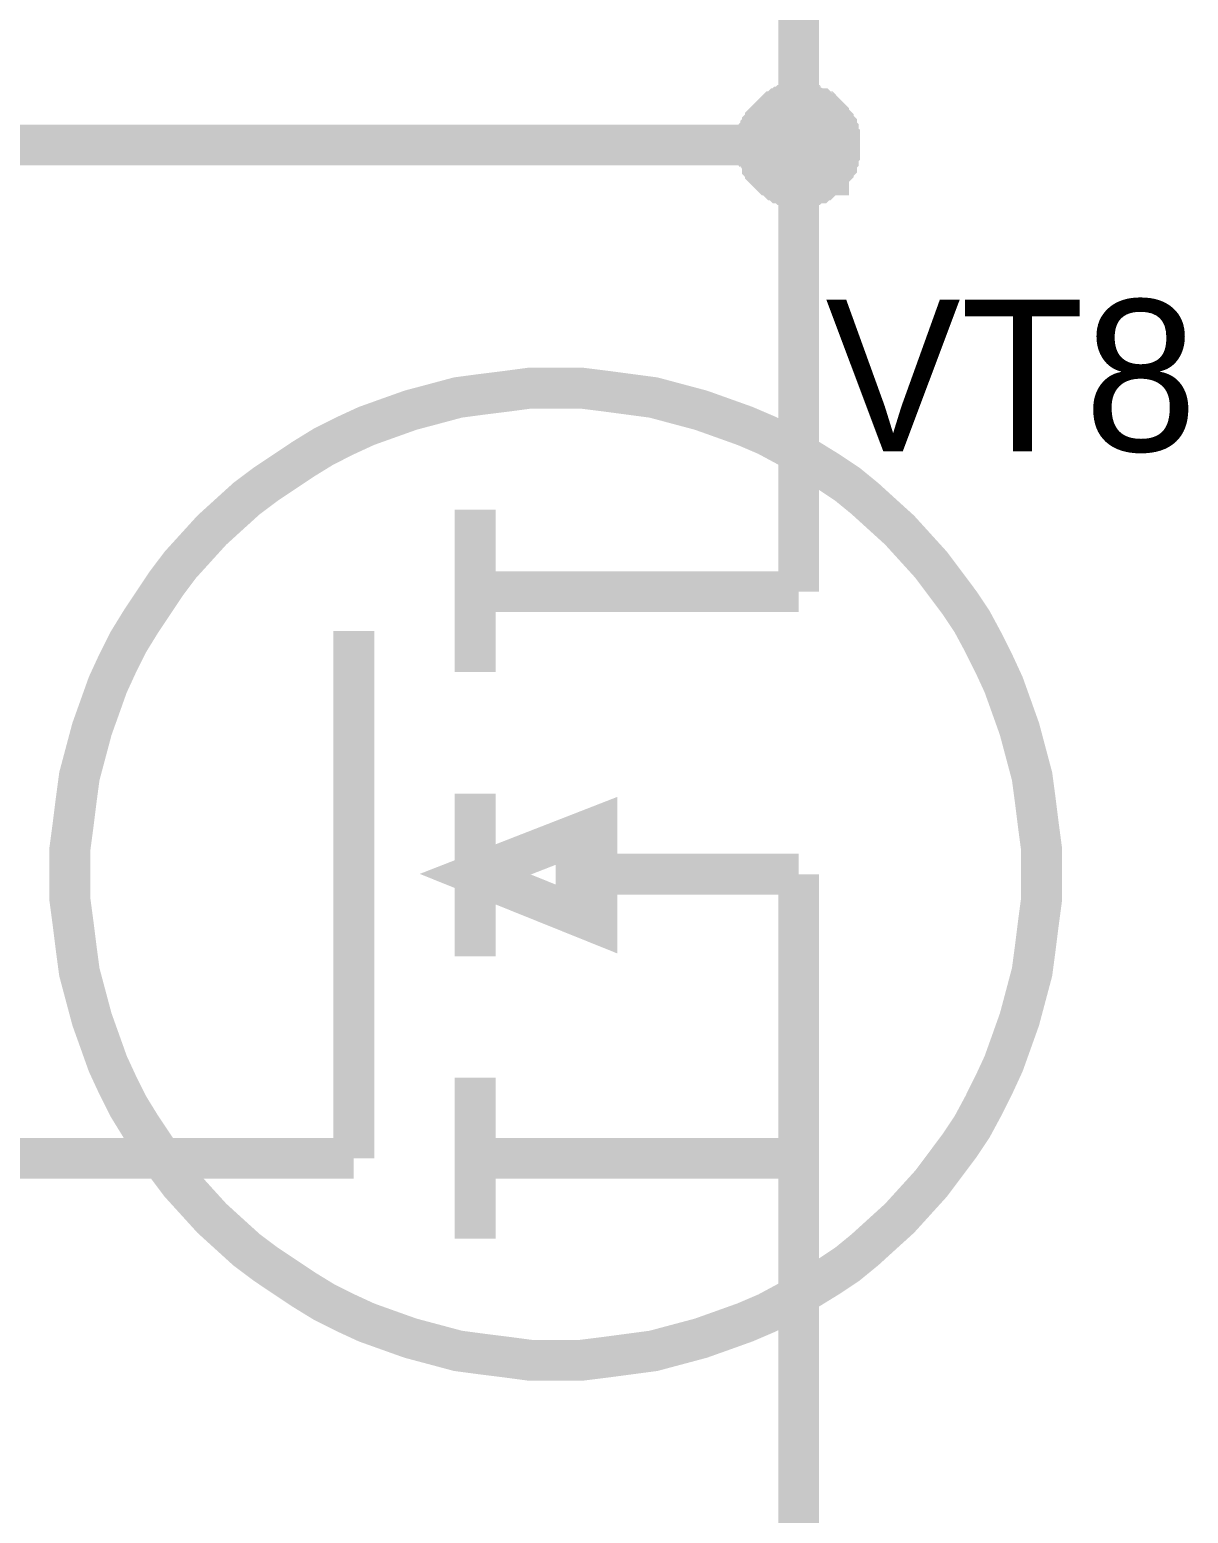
# Model space of a CAD drawing. Header units: millimetres. Extents: x 2.64 to 11.44, y 2.16 to 8.68.
# Drawn here: x 5.9069 to 6.2411, y 2.6441 to 3.0722 of the extents above; entities that cross this region are included whole.
import ezdxf

# ---------------------------------------------------------------- set-up
doc = ezdxf.new("R2010")
doc.units = ezdxf.units.MM
doc.header["$MEASUREMENT"] = 0
doc.layers.add('Sheet', color=255, linetype='Continuous')

msp = doc.modelspace()

# ---------------------------------------------------------------- linework, layer by layer
at = {"layer": 'Sheet', "const_width": 0.0118}
for points in [[(5.60321, 2.98015), (5.60321, 3.03889), (6.12868, 3.03889), (6.12868, 3.15545)], [(6.11685, 3.03889), (6.11685, 3.03934), (6.11685, 3.04025), (6.11685, 3.04071), (6.11731, 3.04116), (6.11731, 3.04162), (6.11731, 3.04253), (6.11776, 3.04299), (6.11776, 3.04344), (6.11822, 3.0439), (6.11822, 3.04435), (6.11867, 3.04481), (6.11913, 3.04526), (6.11913, 3.04572), (6.11958, 3.04617), (6.12004, 3.04663), (6.12049, 3.04708), (6.12095, 3.04754), (6.1214, 3.04799), (6.12186, 3.04845), (6.12231, 3.04845), (6.12277, 3.04891), (6.12322, 3.04936), (6.12368, 3.04936), (6.12413, 3.04982), (6.12459, 3.04982), (6.12504, 3.05027), (6.12595, 3.05027), (6.1264, 3.05027), (6.12686, 3.05073), (6.12731, 3.05073), (6.12822, 3.05073), (6.12868, 3.05073)], [(6.11685, 3.03889), (6.11685, 3.03934), (6.11685, 3.04025), (6.11685, 3.04071), (6.11731, 3.04116), (6.11731, 3.04162), (6.11731, 3.04253), (6.11776, 3.04299), (6.11776, 3.04344), (6.11822, 3.0439), (6.11822, 3.04435), (6.11867, 3.04481), (6.11913, 3.04526), (6.11913, 3.04572), (6.11958, 3.04617), (6.12004, 3.04663), (6.12049, 3.04708), (6.12095, 3.04754), (6.1214, 3.04799), (6.12186, 3.04845), (6.12231, 3.04845), (6.12277, 3.04891), (6.12322, 3.04936), (6.12368, 3.04936), (6.12413, 3.04982), (6.12459, 3.04982), (6.12504, 3.05027), (6.12595, 3.05027), (6.1264, 3.05027), (6.12686, 3.05073), (6.12731, 3.05073), (6.12822, 3.05073), (6.12868, 3.05073)], [(6.11685, 3.03889), (6.11685, 3.03934), (6.11685, 3.04025), (6.11685, 3.04071), (6.11731, 3.04116), (6.11731, 3.04162), (6.11731, 3.04253), (6.11776, 3.04299), (6.11776, 3.04344), (6.11822, 3.0439), (6.11822, 3.04435), (6.11867, 3.04481), (6.11913, 3.04526), (6.11913, 3.04572), (6.11958, 3.04617), (6.12004, 3.04663), (6.12049, 3.04708), (6.12095, 3.04754), (6.1214, 3.04799), (6.12186, 3.04845), (6.12231, 3.04845), (6.12277, 3.04891), (6.12322, 3.04936), (6.12368, 3.04936), (6.12413, 3.04982), (6.12459, 3.04982), (6.12504, 3.05027), (6.12595, 3.05027), (6.1264, 3.05027), (6.12686, 3.05073), (6.12731, 3.05073), (6.12822, 3.05073), (6.12868, 3.05073)], [(6.11685, 3.03889), (6.11685, 3.03934), (6.11685, 3.04025), (6.11685, 3.04071), (6.11731, 3.04116), (6.11731, 3.04162), (6.11731, 3.04253), (6.11776, 3.04299), (6.11776, 3.04344), (6.11822, 3.0439), (6.11822, 3.04435), (6.11867, 3.04481), (6.11913, 3.04526), (6.11913, 3.04572), (6.11958, 3.04617), (6.12004, 3.04663), (6.12049, 3.04708), (6.12095, 3.04754), (6.1214, 3.04799), (6.12186, 3.04845), (6.12231, 3.04845), (6.12277, 3.04891), (6.12322, 3.04936), (6.12368, 3.04936), (6.12413, 3.04982), (6.12459, 3.04982), (6.12504, 3.05027), (6.12595, 3.05027), (6.1264, 3.05027), (6.12686, 3.05073), (6.12731, 3.05073), (6.12822, 3.05073), (6.12868, 3.05073)], [(6.11685, 3.03889), (6.11685, 3.03934), (6.11685, 3.04025), (6.11685, 3.04071), (6.11731, 3.04116), (6.11731, 3.04162), (6.11731, 3.04253), (6.11776, 3.04299), (6.11776, 3.04344), (6.11822, 3.0439), (6.11822, 3.04435), (6.11867, 3.04481), (6.11913, 3.04526), (6.11913, 3.04572), (6.11958, 3.04617), (6.12004, 3.04663), (6.12049, 3.04708), (6.12095, 3.04754), (6.1214, 3.04799), (6.12186, 3.04845), (6.12231, 3.04845), (6.12277, 3.04891), (6.12322, 3.04936), (6.12368, 3.04936), (6.12413, 3.04982), (6.12459, 3.04982), (6.12504, 3.05027), (6.12595, 3.05027), (6.1264, 3.05027), (6.12686, 3.05073), (6.12731, 3.05073), (6.12822, 3.05073), (6.12868, 3.05073)], [(6.11685, 3.03889), (6.11685, 3.03934), (6.11685, 3.04025), (6.11685, 3.04071), (6.11731, 3.04116), (6.11731, 3.04162), (6.11731, 3.04253), (6.11776, 3.04299), (6.11776, 3.04344), (6.11822, 3.0439), (6.11822, 3.04435), (6.11867, 3.04481), (6.11913, 3.04526), (6.11913, 3.04572), (6.11958, 3.04617), (6.12004, 3.04663), (6.12049, 3.04708), (6.12095, 3.04754), (6.1214, 3.04799), (6.12186, 3.04845), (6.12231, 3.04845), (6.12277, 3.04891), (6.12322, 3.04936), (6.12368, 3.04936), (6.12413, 3.04982), (6.12459, 3.04982), (6.12504, 3.05027), (6.12595, 3.05027), (6.1264, 3.05027), (6.12686, 3.05073), (6.12731, 3.05073), (6.12822, 3.05073), (6.12868, 3.05073)], [(6.11685, 3.03889), (6.11685, 3.03934), (6.11685, 3.04025), (6.11685, 3.04071), (6.11731, 3.04116), (6.11731, 3.04162), (6.11731, 3.04253), (6.11776, 3.04299), (6.11776, 3.04344), (6.11822, 3.0439), (6.11822, 3.04435), (6.11867, 3.04481), (6.11913, 3.04526), (6.11913, 3.04572), (6.11958, 3.04617), (6.12004, 3.04663), (6.12049, 3.04708), (6.12095, 3.04754), (6.1214, 3.04799), (6.12186, 3.04845), (6.12231, 3.04845), (6.12277, 3.04891), (6.12322, 3.04936), (6.12368, 3.04936), (6.12413, 3.04982), (6.12459, 3.04982), (6.12504, 3.05027), (6.12595, 3.05027), (6.1264, 3.05027), (6.12686, 3.05073), (6.12731, 3.05073), (6.12822, 3.05073), (6.12868, 3.05073)], [(6.11685, 3.03889), (6.11685, 3.03934), (6.11685, 3.04025), (6.11685, 3.04071), (6.11731, 3.04116), (6.11731, 3.04162), (6.11731, 3.04253), (6.11776, 3.04299), (6.11776, 3.04344), (6.11822, 3.0439), (6.11822, 3.04435), (6.11867, 3.04481), (6.11913, 3.04526), (6.11913, 3.04572), (6.11958, 3.04617), (6.12004, 3.04663), (6.12049, 3.04708), (6.12095, 3.04754), (6.1214, 3.04799), (6.12186, 3.04845), (6.12231, 3.04845), (6.12277, 3.04891), (6.12322, 3.04936), (6.12368, 3.04936), (6.12413, 3.04982), (6.12459, 3.04982), (6.12504, 3.05027), (6.12595, 3.05027), (6.1264, 3.05027), (6.12686, 3.05073), (6.12731, 3.05073), (6.12822, 3.05073), (6.12868, 3.05073)], [(6.11685, 3.03889), (6.11685, 3.03934), (6.11685, 3.04025), (6.11685, 3.04071), (6.11731, 3.04116), (6.11731, 3.04162), (6.11731, 3.04253), (6.11776, 3.04299), (6.11776, 3.04344), (6.11822, 3.0439), (6.11822, 3.04435), (6.11867, 3.04481), (6.11913, 3.04526), (6.11913, 3.04572), (6.11958, 3.04617), (6.12004, 3.04663), (6.12049, 3.04708), (6.12095, 3.04754), (6.1214, 3.04799), (6.12186, 3.04845), (6.12231, 3.04845), (6.12277, 3.04891), (6.12322, 3.04936), (6.12368, 3.04936), (6.12413, 3.04982), (6.12459, 3.04982), (6.12504, 3.05027), (6.12595, 3.05027), (6.1264, 3.05027), (6.12686, 3.05073), (6.12731, 3.05073), (6.12822, 3.05073), (6.12868, 3.05073)], [(6.11685, 3.03889), (6.11685, 3.03934), (6.11685, 3.04025), (6.11685, 3.04071), (6.11731, 3.04116), (6.11731, 3.04162), (6.11731, 3.04253), (6.11776, 3.04299), (6.11776, 3.04344), (6.11822, 3.0439), (6.11822, 3.04435), (6.11867, 3.04481), (6.11913, 3.04526), (6.11913, 3.04572), (6.11958, 3.04617), (6.12004, 3.04663), (6.12049, 3.04708), (6.12095, 3.04754), (6.1214, 3.04799), (6.12186, 3.04845), (6.12231, 3.04845), (6.12277, 3.04891), (6.12322, 3.04936), (6.12368, 3.04936), (6.12413, 3.04982), (6.12459, 3.04982), (6.12504, 3.05027), (6.12595, 3.05027), (6.1264, 3.05027), (6.12686, 3.05073), (6.12731, 3.05073), (6.12822, 3.05073), (6.12868, 3.05073)], [(6.12868, 3.05073), (6.12868, 3.05073)], [(6.12868, 3.05073), (6.12913, 3.05073), (6.13004, 3.05073), (6.1305, 3.05073), (6.13095, 3.05027), (6.13186, 3.05027), (6.13232, 3.05027), (6.13277, 3.04982), (6.13323, 3.04982), (6.13414, 3.04936), (6.13459, 3.04936), (6.13505, 3.04891), (6.1355, 3.04845), (6.13596, 3.04845), (6.13641, 3.04799), (6.13687, 3.04754), (6.13732, 3.04708), (6.13732, 3.04663), (6.13778, 3.04617), (6.13823, 3.04572), (6.13869, 3.04526), (6.13869, 3.04481), (6.13914, 3.04435), (6.1396, 3.0439), (6.1396, 3.04344), (6.1396, 3.04299), (6.14005, 3.04253), (6.14005, 3.04162), (6.14005, 3.04116), (6.14051, 3.04071), (6.14051, 3.04025), (6.14051, 3.03934), (6.14051, 3.03889)], [(6.12868, 3.05073), (6.12868, 3.05073)], [(6.12868, 3.05073), (6.12913, 3.05073), (6.13004, 3.05073), (6.1305, 3.05073), (6.13095, 3.05027), (6.13186, 3.05027), (6.13232, 3.05027), (6.13277, 3.04982), (6.13323, 3.04982), (6.13414, 3.04936), (6.13459, 3.04936), (6.13505, 3.04891), (6.1355, 3.04845), (6.13596, 3.04845), (6.13641, 3.04799), (6.13687, 3.04754), (6.13732, 3.04708), (6.13732, 3.04663), (6.13778, 3.04617), (6.13823, 3.04572), (6.13869, 3.04526), (6.13869, 3.04481), (6.13914, 3.04435), (6.1396, 3.0439), (6.1396, 3.04344), (6.1396, 3.04299), (6.14005, 3.04253), (6.14005, 3.04162), (6.14005, 3.04116), (6.14051, 3.04071), (6.14051, 3.04025), (6.14051, 3.03934), (6.14051, 3.03889)], [(6.12868, 3.05073), (6.12868, 3.05073)], [(6.12868, 3.05073), (6.12913, 3.05073), (6.13004, 3.05073), (6.1305, 3.05073), (6.13095, 3.05027), (6.13186, 3.05027), (6.13232, 3.05027), (6.13277, 3.04982), (6.13323, 3.04982), (6.13414, 3.04936), (6.13459, 3.04936), (6.13505, 3.04891), (6.1355, 3.04845), (6.13596, 3.04845), (6.13641, 3.04799), (6.13687, 3.04754), (6.13732, 3.04708), (6.13732, 3.04663), (6.13778, 3.04617), (6.13823, 3.04572), (6.13869, 3.04526), (6.13869, 3.04481), (6.13914, 3.04435), (6.1396, 3.0439), (6.1396, 3.04344), (6.1396, 3.04299), (6.14005, 3.04253), (6.14005, 3.04162), (6.14005, 3.04116), (6.14051, 3.04071), (6.14051, 3.04025), (6.14051, 3.03934), (6.14051, 3.03889)], [(6.12868, 3.05073), (6.12868, 3.05073)], [(6.12868, 3.05073), (6.12913, 3.05073), (6.13004, 3.05073), (6.1305, 3.05073), (6.13095, 3.05027), (6.13186, 3.05027), (6.13232, 3.05027), (6.13277, 3.04982), (6.13323, 3.04982), (6.13414, 3.04936), (6.13459, 3.04936), (6.13505, 3.04891), (6.1355, 3.04845), (6.13596, 3.04845), (6.13641, 3.04799), (6.13687, 3.04754), (6.13732, 3.04708), (6.13732, 3.04663), (6.13778, 3.04617), (6.13823, 3.04572), (6.13869, 3.04526), (6.13869, 3.04481), (6.13914, 3.04435), (6.1396, 3.0439), (6.1396, 3.04344), (6.1396, 3.04299), (6.14005, 3.04253), (6.14005, 3.04162), (6.14005, 3.04116), (6.14051, 3.04071), (6.14051, 3.04025), (6.14051, 3.03934), (6.14051, 3.03889)], [(6.12868, 3.05073), (6.12868, 3.05073)], [(6.12868, 3.05073), (6.12913, 3.05073), (6.13004, 3.05073), (6.1305, 3.05073), (6.13095, 3.05027), (6.13186, 3.05027), (6.13232, 3.05027), (6.13277, 3.04982), (6.13323, 3.04982), (6.13414, 3.04936), (6.13459, 3.04936), (6.13505, 3.04891), (6.1355, 3.04845), (6.13596, 3.04845), (6.13641, 3.04799), (6.13687, 3.04754), (6.13732, 3.04708), (6.13732, 3.04663), (6.13778, 3.04617), (6.13823, 3.04572), (6.13869, 3.04526), (6.13869, 3.04481), (6.13914, 3.04435), (6.1396, 3.0439), (6.1396, 3.04344), (6.1396, 3.04299), (6.14005, 3.04253), (6.14005, 3.04162), (6.14005, 3.04116), (6.14051, 3.04071), (6.14051, 3.04025), (6.14051, 3.03934), (6.14051, 3.03889)], [(6.12868, 3.05073), (6.12868, 3.05073)], [(6.12868, 3.05073), (6.12913, 3.05073), (6.13004, 3.05073), (6.1305, 3.05073), (6.13095, 3.05027), (6.13186, 3.05027), (6.13232, 3.05027), (6.13277, 3.04982), (6.13323, 3.04982), (6.13414, 3.04936), (6.13459, 3.04936), (6.13505, 3.04891), (6.1355, 3.04845), (6.13596, 3.04845), (6.13641, 3.04799), (6.13687, 3.04754), (6.13732, 3.04708), (6.13732, 3.04663), (6.13778, 3.04617), (6.13823, 3.04572), (6.13869, 3.04526), (6.13869, 3.04481), (6.13914, 3.04435), (6.1396, 3.0439), (6.1396, 3.04344), (6.1396, 3.04299), (6.14005, 3.04253), (6.14005, 3.04162), (6.14005, 3.04116), (6.14051, 3.04071), (6.14051, 3.04025), (6.14051, 3.03934), (6.14051, 3.03889)], [(6.12868, 3.05073), (6.12868, 3.05073)], [(6.12868, 3.05073), (6.12913, 3.05073), (6.13004, 3.05073), (6.1305, 3.05073), (6.13095, 3.05027), (6.13186, 3.05027), (6.13232, 3.05027), (6.13277, 3.04982), (6.13323, 3.04982), (6.13414, 3.04936), (6.13459, 3.04936), (6.13505, 3.04891), (6.1355, 3.04845), (6.13596, 3.04845), (6.13641, 3.04799), (6.13687, 3.04754), (6.13732, 3.04708), (6.13732, 3.04663), (6.13778, 3.04617), (6.13823, 3.04572), (6.13869, 3.04526), (6.13869, 3.04481), (6.13914, 3.04435), (6.1396, 3.0439), (6.1396, 3.04344), (6.1396, 3.04299), (6.14005, 3.04253), (6.14005, 3.04162), (6.14005, 3.04116), (6.14051, 3.04071), (6.14051, 3.04025), (6.14051, 3.03934), (6.14051, 3.03889)], [(6.12868, 3.05073), (6.12868, 3.05073)], [(6.12868, 3.05073), (6.12913, 3.05073), (6.13004, 3.05073), (6.1305, 3.05073), (6.13095, 3.05027), (6.13186, 3.05027), (6.13232, 3.05027), (6.13277, 3.04982), (6.13323, 3.04982), (6.13414, 3.04936), (6.13459, 3.04936), (6.13505, 3.04891), (6.1355, 3.04845), (6.13596, 3.04845), (6.13641, 3.04799), (6.13687, 3.04754), (6.13732, 3.04708), (6.13732, 3.04663), (6.13778, 3.04617), (6.13823, 3.04572), (6.13869, 3.04526), (6.13869, 3.04481), (6.13914, 3.04435), (6.1396, 3.0439), (6.1396, 3.04344), (6.1396, 3.04299), (6.14005, 3.04253), (6.14005, 3.04162), (6.14005, 3.04116), (6.14051, 3.04071), (6.14051, 3.04025), (6.14051, 3.03934), (6.14051, 3.03889)], [(6.12868, 3.05073), (6.12868, 3.05073)], [(6.12868, 3.05073), (6.12913, 3.05073), (6.13004, 3.05073), (6.1305, 3.05073), (6.13095, 3.05027), (6.13186, 3.05027), (6.13232, 3.05027), (6.13277, 3.04982), (6.13323, 3.04982), (6.13414, 3.04936), (6.13459, 3.04936), (6.13505, 3.04891), (6.1355, 3.04845), (6.13596, 3.04845), (6.13641, 3.04799), (6.13687, 3.04754), (6.13732, 3.04708), (6.13732, 3.04663), (6.13778, 3.04617), (6.13823, 3.04572), (6.13869, 3.04526), (6.13869, 3.04481), (6.13914, 3.04435), (6.1396, 3.0439), (6.1396, 3.04344), (6.1396, 3.04299), (6.14005, 3.04253), (6.14005, 3.04162), (6.14005, 3.04116), (6.14051, 3.04071), (6.14051, 3.04025), (6.14051, 3.03934), (6.14051, 3.03889)], [(6.12868, 3.05073), (6.12868, 3.05073)], [(6.12868, 3.05073), (6.12913, 3.05073), (6.13004, 3.05073), (6.1305, 3.05073), (6.13095, 3.05027), (6.13186, 3.05027), (6.13232, 3.05027), (6.13277, 3.04982), (6.13323, 3.04982), (6.13414, 3.04936), (6.13459, 3.04936), (6.13505, 3.04891), (6.1355, 3.04845), (6.13596, 3.04845), (6.13641, 3.04799), (6.13687, 3.04754), (6.13732, 3.04708), (6.13732, 3.04663), (6.13778, 3.04617), (6.13823, 3.04572), (6.13869, 3.04526), (6.13869, 3.04481), (6.13914, 3.04435), (6.1396, 3.0439), (6.1396, 3.04344), (6.1396, 3.04299), (6.14005, 3.04253), (6.14005, 3.04162), (6.14005, 3.04116), (6.14051, 3.04071), (6.14051, 3.04025), (6.14051, 3.03934), (6.14051, 3.03889)], [(6.12868, 3.02705), (6.12822, 3.02705), (6.12731, 3.02705), (6.12686, 3.02705), (6.1264, 3.0275), (6.12595, 3.0275), (6.12504, 3.0275), (6.12459, 3.02796), (6.12413, 3.02796), (6.12368, 3.02796), (6.12322, 3.02842), (6.12277, 3.02887), (6.12231, 3.02887), (6.12186, 3.02933), (6.1214, 3.02978), (6.12095, 3.03024), (6.12049, 3.03024), (6.12004, 3.03069), (6.11958, 3.03115), (6.11913, 3.0316), (6.11913, 3.03206), (6.11867, 3.03251), (6.11822, 3.03297), (6.11822, 3.03342), (6.11776, 3.03433), (6.11776, 3.03479), (6.11731, 3.03525), (6.11731, 3.0357), (6.11731, 3.03661), (6.11685, 3.03707), (6.11685, 3.03752), (6.11685, 3.03843), (6.11685, 3.03889)], [(6.11685, 3.03889), (6.11685, 3.03889)], [(6.12868, 3.02705), (6.12822, 3.02705), (6.12731, 3.02705), (6.12686, 3.02705), (6.1264, 3.0275), (6.12595, 3.0275), (6.12504, 3.0275), (6.12459, 3.02796), (6.12413, 3.02796), (6.12368, 3.02796), (6.12322, 3.02842), (6.12277, 3.02887), (6.12231, 3.02887), (6.12186, 3.02933), (6.1214, 3.02978), (6.12095, 3.03024), (6.12049, 3.03024), (6.12004, 3.03069), (6.11958, 3.03115), (6.11913, 3.0316), (6.11913, 3.03206), (6.11867, 3.03251), (6.11822, 3.03297), (6.11822, 3.03342), (6.11776, 3.03433), (6.11776, 3.03479), (6.11731, 3.03525), (6.11731, 3.0357), (6.11731, 3.03661), (6.11685, 3.03707), (6.11685, 3.03752), (6.11685, 3.03843), (6.11685, 3.03889)], [(6.11685, 3.03889), (6.11685, 3.03889)], [(6.12868, 3.02705), (6.12822, 3.02705), (6.12731, 3.02705), (6.12686, 3.02705), (6.1264, 3.0275), (6.12595, 3.0275), (6.12504, 3.0275), (6.12459, 3.02796), (6.12413, 3.02796), (6.12368, 3.02796), (6.12322, 3.02842), (6.12277, 3.02887), (6.12231, 3.02887), (6.12186, 3.02933), (6.1214, 3.02978), (6.12095, 3.03024), (6.12049, 3.03024), (6.12004, 3.03069), (6.11958, 3.03115), (6.11913, 3.0316), (6.11913, 3.03206), (6.11867, 3.03251), (6.11822, 3.03297), (6.11822, 3.03342), (6.11776, 3.03433), (6.11776, 3.03479), (6.11731, 3.03525), (6.11731, 3.0357), (6.11731, 3.03661), (6.11685, 3.03707), (6.11685, 3.03752), (6.11685, 3.03843), (6.11685, 3.03889)], [(6.11685, 3.03889), (6.11685, 3.03889)], [(6.12868, 3.02705), (6.12822, 3.02705), (6.12731, 3.02705), (6.12686, 3.02705), (6.1264, 3.0275), (6.12595, 3.0275), (6.12504, 3.0275), (6.12459, 3.02796), (6.12413, 3.02796), (6.12368, 3.02796), (6.12322, 3.02842), (6.12277, 3.02887), (6.12231, 3.02887), (6.12186, 3.02933), (6.1214, 3.02978), (6.12095, 3.03024), (6.12049, 3.03024), (6.12004, 3.03069), (6.11958, 3.03115), (6.11913, 3.0316), (6.11913, 3.03206), (6.11867, 3.03251), (6.11822, 3.03297), (6.11822, 3.03342), (6.11776, 3.03433), (6.11776, 3.03479), (6.11731, 3.03525), (6.11731, 3.0357), (6.11731, 3.03661), (6.11685, 3.03707), (6.11685, 3.03752), (6.11685, 3.03843), (6.11685, 3.03889)], [(6.11685, 3.03889), (6.11685, 3.03889)], [(6.12868, 3.02705), (6.12822, 3.02705), (6.12731, 3.02705), (6.12686, 3.02705), (6.1264, 3.0275), (6.12595, 3.0275), (6.12504, 3.0275), (6.12459, 3.02796), (6.12413, 3.02796), (6.12368, 3.02796), (6.12322, 3.02842), (6.12277, 3.02887), (6.12231, 3.02887), (6.12186, 3.02933), (6.1214, 3.02978), (6.12095, 3.03024), (6.12049, 3.03024), (6.12004, 3.03069), (6.11958, 3.03115), (6.11913, 3.0316), (6.11913, 3.03206), (6.11867, 3.03251), (6.11822, 3.03297), (6.11822, 3.03342), (6.11776, 3.03433), (6.11776, 3.03479), (6.11731, 3.03525), (6.11731, 3.0357), (6.11731, 3.03661), (6.11685, 3.03707), (6.11685, 3.03752), (6.11685, 3.03843), (6.11685, 3.03889)], [(6.11685, 3.03889), (6.11685, 3.03889)], [(6.12868, 3.02705), (6.12822, 3.02705), (6.12731, 3.02705), (6.12686, 3.02705), (6.1264, 3.0275), (6.12595, 3.0275), (6.12504, 3.0275), (6.12459, 3.02796), (6.12413, 3.02796), (6.12368, 3.02796), (6.12322, 3.02842), (6.12277, 3.02887), (6.12231, 3.02887), (6.12186, 3.02933), (6.1214, 3.02978), (6.12095, 3.03024), (6.12049, 3.03024), (6.12004, 3.03069), (6.11958, 3.03115), (6.11913, 3.0316), (6.11913, 3.03206), (6.11867, 3.03251), (6.11822, 3.03297), (6.11822, 3.03342), (6.11776, 3.03433), (6.11776, 3.03479), (6.11731, 3.03525), (6.11731, 3.0357), (6.11731, 3.03661), (6.11685, 3.03707), (6.11685, 3.03752), (6.11685, 3.03843), (6.11685, 3.03889)], [(6.11685, 3.03889), (6.11685, 3.03889)], [(6.12868, 3.02705), (6.12822, 3.02705), (6.12731, 3.02705), (6.12686, 3.02705), (6.1264, 3.0275), (6.12595, 3.0275), (6.12504, 3.0275), (6.12459, 3.02796), (6.12413, 3.02796), (6.12368, 3.02796), (6.12322, 3.02842), (6.12277, 3.02887), (6.12231, 3.02887), (6.12186, 3.02933), (6.1214, 3.02978), (6.12095, 3.03024), (6.12049, 3.03024), (6.12004, 3.03069), (6.11958, 3.03115), (6.11913, 3.0316), (6.11913, 3.03206), (6.11867, 3.03251), (6.11822, 3.03297), (6.11822, 3.03342), (6.11776, 3.03433), (6.11776, 3.03479), (6.11731, 3.03525), (6.11731, 3.0357), (6.11731, 3.03661), (6.11685, 3.03707), (6.11685, 3.03752), (6.11685, 3.03843), (6.11685, 3.03889)], [(6.11685, 3.03889), (6.11685, 3.03889)], [(6.12868, 3.02705), (6.12822, 3.02705), (6.12731, 3.02705), (6.12686, 3.02705), (6.1264, 3.0275), (6.12595, 3.0275), (6.12504, 3.0275), (6.12459, 3.02796), (6.12413, 3.02796), (6.12368, 3.02796), (6.12322, 3.02842), (6.12277, 3.02887), (6.12231, 3.02887), (6.12186, 3.02933), (6.1214, 3.02978), (6.12095, 3.03024), (6.12049, 3.03024), (6.12004, 3.03069), (6.11958, 3.03115), (6.11913, 3.0316), (6.11913, 3.03206), (6.11867, 3.03251), (6.11822, 3.03297), (6.11822, 3.03342), (6.11776, 3.03433), (6.11776, 3.03479), (6.11731, 3.03525), (6.11731, 3.0357), (6.11731, 3.03661), (6.11685, 3.03707), (6.11685, 3.03752), (6.11685, 3.03843), (6.11685, 3.03889)], [(6.11685, 3.03889), (6.11685, 3.03889)], [(6.12868, 3.02705), (6.12822, 3.02705), (6.12731, 3.02705), (6.12686, 3.02705), (6.1264, 3.0275), (6.12595, 3.0275), (6.12504, 3.0275), (6.12459, 3.02796), (6.12413, 3.02796), (6.12368, 3.02796), (6.12322, 3.02842), (6.12277, 3.02887), (6.12231, 3.02887), (6.12186, 3.02933), (6.1214, 3.02978), (6.12095, 3.03024), (6.12049, 3.03024), (6.12004, 3.03069), (6.11958, 3.03115), (6.11913, 3.0316), (6.11913, 3.03206), (6.11867, 3.03251), (6.11822, 3.03297), (6.11822, 3.03342), (6.11776, 3.03433), (6.11776, 3.03479), (6.11731, 3.03525), (6.11731, 3.0357), (6.11731, 3.03661), (6.11685, 3.03707), (6.11685, 3.03752), (6.11685, 3.03843), (6.11685, 3.03889)], [(6.11685, 3.03889), (6.11685, 3.03889)], [(6.12868, 3.02705), (6.12822, 3.02705), (6.12731, 3.02705), (6.12686, 3.02705), (6.1264, 3.0275), (6.12595, 3.0275), (6.12504, 3.0275), (6.12459, 3.02796), (6.12413, 3.02796), (6.12368, 3.02796), (6.12322, 3.02842), (6.12277, 3.02887), (6.12231, 3.02887), (6.12186, 3.02933), (6.1214, 3.02978), (6.12095, 3.03024), (6.12049, 3.03024), (6.12004, 3.03069), (6.11958, 3.03115), (6.11913, 3.0316), (6.11913, 3.03206), (6.11867, 3.03251), (6.11822, 3.03297), (6.11822, 3.03342), (6.11776, 3.03433), (6.11776, 3.03479), (6.11731, 3.03525), (6.11731, 3.0357), (6.11731, 3.03661), (6.11685, 3.03707), (6.11685, 3.03752), (6.11685, 3.03843), (6.11685, 3.03889)], [(6.11685, 3.03889), (6.11685, 3.03889)], [(6.14051, 3.03889), (6.14051, 3.03843), (6.14051, 3.03752), (6.14051, 3.03707), (6.14005, 3.03661), (6.14005, 3.0357), (6.14005, 3.03525), (6.1396, 3.03479), (6.1396, 3.03433), (6.1396, 3.03342), (6.13914, 3.03297), (6.13869, 3.03251), (6.13869, 3.03206), (6.13823, 3.0316), (6.13778, 3.03115), (6.13732, 3.03069), (6.13732, 3.03024), (6.13687, 3.03024), (6.13641, 3.02978), (6.13596, 3.02933), (6.1355, 3.02887), (6.13505, 3.02887), (6.13459, 3.02842), (6.13414, 3.02796), (6.13323, 3.02796), (6.13277, 3.02796), (6.13232, 3.0275), (6.13186, 3.0275), (6.13095, 3.0275), (6.1305, 3.02705), (6.13004, 3.02705), (6.12913, 3.02705), (6.12868, 3.02705)], [(6.14051, 3.03889), (6.14051, 3.03843), (6.14051, 3.03752), (6.14051, 3.03707), (6.14005, 3.03661), (6.14005, 3.0357), (6.14005, 3.03525), (6.1396, 3.03479), (6.1396, 3.03433), (6.1396, 3.03342), (6.13914, 3.03297), (6.13869, 3.03251), (6.13869, 3.03206), (6.13823, 3.0316), (6.13778, 3.03115), (6.13732, 3.03069), (6.13732, 3.03024), (6.13687, 3.03024), (6.13641, 3.02978), (6.13596, 3.02933), (6.1355, 3.02887), (6.13505, 3.02887), (6.13459, 3.02842), (6.13414, 3.02796), (6.13323, 3.02796), (6.13277, 3.02796), (6.13232, 3.0275), (6.13186, 3.0275), (6.13095, 3.0275), (6.1305, 3.02705), (6.13004, 3.02705), (6.12913, 3.02705), (6.12868, 3.02705)], [(6.12868, 2.98015), (6.12868, 3.03889)], [(6.14051, 3.03889), (6.14051, 3.03843), (6.14051, 3.03752), (6.14051, 3.03707), (6.14005, 3.03661), (6.14005, 3.0357), (6.14005, 3.03525), (6.1396, 3.03479), (6.1396, 3.03433), (6.1396, 3.03342), (6.13914, 3.03297), (6.13869, 3.03251), (6.13869, 3.03206), (6.13823, 3.0316), (6.13778, 3.03115), (6.13732, 3.03069), (6.13732, 3.03024), (6.13687, 3.03024), (6.13641, 3.02978), (6.13596, 3.02933), (6.1355, 3.02887), (6.13505, 3.02887), (6.13459, 3.02842), (6.13414, 3.02796), (6.13323, 3.02796), (6.13277, 3.02796), (6.13232, 3.0275), (6.13186, 3.0275), (6.13095, 3.0275), (6.1305, 3.02705), (6.13004, 3.02705), (6.12913, 3.02705), (6.12868, 3.02705)], [(6.14051, 3.03889), (6.14051, 3.03843), (6.14051, 3.03752), (6.14051, 3.03707), (6.14005, 3.03661), (6.14005, 3.0357), (6.14005, 3.03525), (6.1396, 3.03479), (6.1396, 3.03433), (6.1396, 3.03342), (6.13914, 3.03297), (6.13869, 3.03251), (6.13869, 3.03206), (6.13823, 3.0316), (6.13778, 3.03115), (6.13732, 3.03069), (6.13732, 3.03024), (6.13687, 3.03024), (6.13641, 3.02978), (6.13596, 3.02933), (6.1355, 3.02887), (6.13505, 3.02887), (6.13459, 3.02842), (6.13414, 3.02796), (6.13323, 3.02796), (6.13277, 3.02796), (6.13232, 3.0275), (6.13186, 3.0275), (6.13095, 3.0275), (6.1305, 3.02705), (6.13004, 3.02705), (6.12913, 3.02705), (6.12868, 3.02705)], [(6.14051, 3.03889), (6.14051, 3.03843), (6.14051, 3.03752), (6.14051, 3.03707), (6.14005, 3.03661), (6.14005, 3.0357), (6.14005, 3.03525), (6.1396, 3.03479), (6.1396, 3.03433), (6.1396, 3.03342), (6.13914, 3.03297), (6.13869, 3.03251), (6.13869, 3.03206), (6.13823, 3.0316), (6.13778, 3.03115), (6.13732, 3.03069), (6.13732, 3.03024), (6.13687, 3.03024), (6.13641, 3.02978), (6.13596, 3.02933), (6.1355, 3.02887), (6.13505, 3.02887), (6.13459, 3.02842), (6.13414, 3.02796), (6.13323, 3.02796), (6.13277, 3.02796), (6.13232, 3.0275), (6.13186, 3.0275), (6.13095, 3.0275), (6.1305, 3.02705), (6.13004, 3.02705), (6.12913, 3.02705), (6.12868, 3.02705)], [(6.14051, 3.03889), (6.14051, 3.03843), (6.14051, 3.03752), (6.14051, 3.03707), (6.14005, 3.03661), (6.14005, 3.0357), (6.14005, 3.03525), (6.1396, 3.03479), (6.1396, 3.03433), (6.1396, 3.03342), (6.13914, 3.03297), (6.13869, 3.03251), (6.13869, 3.03206), (6.13823, 3.0316), (6.13778, 3.03115), (6.13732, 3.03069), (6.13732, 3.03024), (6.13687, 3.03024), (6.13641, 3.02978), (6.13596, 3.02933), (6.1355, 3.02887), (6.13505, 3.02887), (6.13459, 3.02842), (6.13414, 3.02796), (6.13323, 3.02796), (6.13277, 3.02796), (6.13232, 3.0275), (6.13186, 3.0275), (6.13095, 3.0275), (6.1305, 3.02705), (6.13004, 3.02705), (6.12913, 3.02705), (6.12868, 3.02705)], [(6.14051, 3.03889), (6.14051, 3.03843), (6.14051, 3.03752), (6.14051, 3.03707), (6.14005, 3.03661), (6.14005, 3.0357), (6.14005, 3.03525), (6.1396, 3.03479), (6.1396, 3.03433), (6.1396, 3.03342), (6.13914, 3.03297), (6.13869, 3.03251), (6.13869, 3.03206), (6.13823, 3.0316), (6.13778, 3.03115), (6.13732, 3.03069), (6.13732, 3.03024), (6.13687, 3.03024), (6.13641, 3.02978), (6.13596, 3.02933), (6.1355, 3.02887), (6.13505, 3.02887), (6.13459, 3.02842), (6.13414, 3.02796), (6.13323, 3.02796), (6.13277, 3.02796), (6.13232, 3.0275), (6.13186, 3.0275), (6.13095, 3.0275), (6.1305, 3.02705), (6.13004, 3.02705), (6.12913, 3.02705), (6.12868, 3.02705)], [(6.14051, 3.03889), (6.14051, 3.03843), (6.14051, 3.03752), (6.14051, 3.03707), (6.14005, 3.03661), (6.14005, 3.0357), (6.14005, 3.03525), (6.1396, 3.03479), (6.1396, 3.03433), (6.1396, 3.03342), (6.13914, 3.03297), (6.13869, 3.03251), (6.13869, 3.03206), (6.13823, 3.0316), (6.13778, 3.03115), (6.13732, 3.03069), (6.13732, 3.03024), (6.13687, 3.03024), (6.13641, 3.02978), (6.13596, 3.02933), (6.1355, 3.02887), (6.13505, 3.02887), (6.13459, 3.02842), (6.13414, 3.02796), (6.13323, 3.02796), (6.13277, 3.02796), (6.13232, 3.0275), (6.13186, 3.0275), (6.13095, 3.0275), (6.1305, 3.02705), (6.13004, 3.02705), (6.12913, 3.02705), (6.12868, 3.02705)], [(6.14051, 3.03889), (6.14051, 3.03843), (6.14051, 3.03752), (6.14051, 3.03707), (6.14005, 3.03661), (6.14005, 3.0357), (6.14005, 3.03525), (6.1396, 3.03479), (6.1396, 3.03433), (6.1396, 3.03342), (6.13914, 3.03297), (6.13869, 3.03251), (6.13869, 3.03206), (6.13823, 3.0316), (6.13778, 3.03115), (6.13732, 3.03069), (6.13732, 3.03024), (6.13687, 3.03024), (6.13641, 3.02978), (6.13596, 3.02933), (6.1355, 3.02887), (6.13505, 3.02887), (6.13459, 3.02842), (6.13414, 3.02796), (6.13323, 3.02796), (6.13277, 3.02796), (6.13232, 3.0275), (6.13186, 3.0275), (6.13095, 3.0275), (6.1305, 3.02705), (6.13004, 3.02705), (6.12913, 3.02705), (6.12868, 3.02705)], [(6.14051, 3.03889), (6.14051, 3.03843), (6.14051, 3.03752), (6.14051, 3.03707), (6.14005, 3.03661), (6.14005, 3.0357), (6.14005, 3.03525), (6.1396, 3.03479), (6.1396, 3.03433), (6.1396, 3.03342), (6.13914, 3.03297), (6.13869, 3.03251), (6.13869, 3.03206), (6.13823, 3.0316), (6.13778, 3.03115), (6.13732, 3.03069), (6.13732, 3.03024), (6.13687, 3.03024), (6.13641, 3.02978), (6.13596, 3.02933), (6.1355, 3.02887), (6.13505, 3.02887), (6.13459, 3.02842), (6.13414, 3.02796), (6.13323, 3.02796), (6.13277, 3.02796), (6.13232, 3.0275), (6.13186, 3.0275), (6.13095, 3.0275), (6.1305, 3.02705), (6.13004, 3.02705), (6.12913, 3.02705), (6.12868, 3.02705)], [(6.14051, 3.03889), (6.14051, 3.03889), (6.14051, 3.03889), (6.14051, 3.03889), (6.14051, 3.03889), (6.14051, 3.03889), (6.14051, 3.03889), (6.14051, 3.03889), (6.14051, 3.03889), (6.14051, 3.03889), (6.14051, 3.03889), (6.14051, 3.03889), (6.14051, 3.03889), (6.14051, 3.03889), (6.14051, 3.03889), (6.14051, 3.03889), (6.14051, 3.03889), (6.14051, 3.03889), (6.14051, 3.03889), (6.14051, 3.03889), (6.14051, 3.03889), (6.14051, 3.03889), (6.14051, 3.03889), (6.14051, 3.03889), (6.14051, 3.03889), (6.14051, 3.03889), (6.14051, 3.03889), (6.14051, 3.03889), (6.14051, 3.03889), (6.14051, 3.03889), (6.14051, 3.03889), (6.14051, 3.03889), (6.14051, 3.03889)], [(6.14051, 3.03889), (6.14051, 3.03889)], [(6.14051, 3.03889), (6.14051, 3.03889), (6.14051, 3.03889), (6.14051, 3.03889), (6.14051, 3.03889), (6.14051, 3.03889), (6.14051, 3.03889), (6.14051, 3.03889), (6.14051, 3.03889), (6.14051, 3.03889), (6.14051, 3.03889), (6.14051, 3.03889), (6.14051, 3.03889), (6.14051, 3.03889), (6.14051, 3.03889), (6.14051, 3.03889), (6.14051, 3.03889), (6.14051, 3.03889), (6.14051, 3.03889), (6.14051, 3.03889), (6.14051, 3.03889), (6.14051, 3.03889), (6.14051, 3.03889), (6.14051, 3.03889), (6.14051, 3.03889), (6.14051, 3.03889), (6.14051, 3.03889), (6.14051, 3.03889), (6.14051, 3.03889), (6.14051, 3.03889), (6.14051, 3.03889), (6.14051, 3.03889), (6.14051, 3.03889)], [(6.14051, 3.03889), (6.14051, 3.03889)], [(6.14051, 3.03889), (6.14051, 3.03889), (6.14051, 3.03889), (6.14051, 3.03889), (6.14051, 3.03889), (6.14051, 3.03889), (6.14051, 3.03889), (6.14051, 3.03889), (6.14051, 3.03889), (6.14051, 3.03889), (6.14051, 3.03889), (6.14051, 3.03889), (6.14051, 3.03889), (6.14051, 3.03889), (6.14051, 3.03889), (6.14051, 3.03889), (6.14051, 3.03889), (6.14051, 3.03889), (6.14051, 3.03889), (6.14051, 3.03889), (6.14051, 3.03889), (6.14051, 3.03889), (6.14051, 3.03889), (6.14051, 3.03889), (6.14051, 3.03889), (6.14051, 3.03889), (6.14051, 3.03889), (6.14051, 3.03889), (6.14051, 3.03889), (6.14051, 3.03889), (6.14051, 3.03889), (6.14051, 3.03889), (6.14051, 3.03889)], [(6.14051, 3.03889), (6.14051, 3.03889)], [(6.14051, 3.03889), (6.14051, 3.03889), (6.14051, 3.03889), (6.14051, 3.03889), (6.14051, 3.03889), (6.14051, 3.03889), (6.14051, 3.03889), (6.14051, 3.03889), (6.14051, 3.03889), (6.14051, 3.03889), (6.14051, 3.03889), (6.14051, 3.03889), (6.14051, 3.03889), (6.14051, 3.03889), (6.14051, 3.03889), (6.14051, 3.03889), (6.14051, 3.03889), (6.14051, 3.03889), (6.14051, 3.03889), (6.14051, 3.03889), (6.14051, 3.03889), (6.14051, 3.03889), (6.14051, 3.03889), (6.14051, 3.03889), (6.14051, 3.03889), (6.14051, 3.03889), (6.14051, 3.03889), (6.14051, 3.03889), (6.14051, 3.03889), (6.14051, 3.03889), (6.14051, 3.03889), (6.14051, 3.03889), (6.14051, 3.03889)], [(6.14051, 3.03889), (6.14051, 3.03889)], [(6.14051, 3.03889), (6.14051, 3.03889), (6.14051, 3.03889), (6.14051, 3.03889), (6.14051, 3.03889), (6.14051, 3.03889), (6.14051, 3.03889), (6.14051, 3.03889), (6.14051, 3.03889), (6.14051, 3.03889), (6.14051, 3.03889), (6.14051, 3.03889), (6.14051, 3.03889), (6.14051, 3.03889), (6.14051, 3.03889), (6.14051, 3.03889), (6.14051, 3.03889), (6.14051, 3.03889), (6.14051, 3.03889), (6.14051, 3.03889), (6.14051, 3.03889), (6.14051, 3.03889), (6.14051, 3.03889), (6.14051, 3.03889), (6.14051, 3.03889), (6.14051, 3.03889), (6.14051, 3.03889), (6.14051, 3.03889), (6.14051, 3.03889), (6.14051, 3.03889), (6.14051, 3.03889), (6.14051, 3.03889), (6.14051, 3.03889)], [(6.14051, 3.03889), (6.14051, 3.03889)], [(6.14051, 3.03889), (6.14051, 3.03889), (6.14051, 3.03889), (6.14051, 3.03889), (6.14051, 3.03889), (6.14051, 3.03889), (6.14051, 3.03889), (6.14051, 3.03889), (6.14051, 3.03889), (6.14051, 3.03889), (6.14051, 3.03889), (6.14051, 3.03889), (6.14051, 3.03889), (6.14051, 3.03889), (6.14051, 3.03889), (6.14051, 3.03889), (6.14051, 3.03889), (6.14051, 3.03889), (6.14051, 3.03889), (6.14051, 3.03889), (6.14051, 3.03889), (6.14051, 3.03889), (6.14051, 3.03889), (6.14051, 3.03889), (6.14051, 3.03889), (6.14051, 3.03889), (6.14051, 3.03889), (6.14051, 3.03889), (6.14051, 3.03889), (6.14051, 3.03889), (6.14051, 3.03889), (6.14051, 3.03889), (6.14051, 3.03889)], [(6.14051, 3.03889), (6.14051, 3.03889)], [(6.14051, 3.03889), (6.14051, 3.03889), (6.14051, 3.03889), (6.14051, 3.03889), (6.14051, 3.03889), (6.14051, 3.03889), (6.14051, 3.03889), (6.14051, 3.03889), (6.14051, 3.03889), (6.14051, 3.03889), (6.14051, 3.03889), (6.14051, 3.03889), (6.14051, 3.03889), (6.14051, 3.03889), (6.14051, 3.03889), (6.14051, 3.03889), (6.14051, 3.03889), (6.14051, 3.03889), (6.14051, 3.03889), (6.14051, 3.03889), (6.14051, 3.03889), (6.14051, 3.03889), (6.14051, 3.03889), (6.14051, 3.03889), (6.14051, 3.03889), (6.14051, 3.03889), (6.14051, 3.03889), (6.14051, 3.03889), (6.14051, 3.03889), (6.14051, 3.03889), (6.14051, 3.03889), (6.14051, 3.03889), (6.14051, 3.03889)], [(6.14051, 3.03889), (6.14051, 3.03889)], [(6.14051, 3.03889), (6.14051, 3.03889), (6.14051, 3.03889), (6.14051, 3.03889), (6.14051, 3.03889), (6.14051, 3.03889), (6.14051, 3.03889), (6.14051, 3.03889), (6.14051, 3.03889), (6.14051, 3.03889), (6.14051, 3.03889), (6.14051, 3.03889), (6.14051, 3.03889), (6.14051, 3.03889), (6.14051, 3.03889), (6.14051, 3.03889), (6.14051, 3.03889), (6.14051, 3.03889), (6.14051, 3.03889), (6.14051, 3.03889), (6.14051, 3.03889), (6.14051, 3.03889), (6.14051, 3.03889), (6.14051, 3.03889), (6.14051, 3.03889), (6.14051, 3.03889), (6.14051, 3.03889), (6.14051, 3.03889), (6.14051, 3.03889), (6.14051, 3.03889), (6.14051, 3.03889), (6.14051, 3.03889), (6.14051, 3.03889)], [(6.14051, 3.03889), (6.14051, 3.03889)], [(6.14051, 3.03889), (6.14051, 3.03889), (6.14051, 3.03889), (6.14051, 3.03889), (6.14051, 3.03889), (6.14051, 3.03889), (6.14051, 3.03889), (6.14051, 3.03889), (6.14051, 3.03889), (6.14051, 3.03889), (6.14051, 3.03889), (6.14051, 3.03889), (6.14051, 3.03889), (6.14051, 3.03889), (6.14051, 3.03889), (6.14051, 3.03889), (6.14051, 3.03889), (6.14051, 3.03889), (6.14051, 3.03889), (6.14051, 3.03889), (6.14051, 3.03889), (6.14051, 3.03889), (6.14051, 3.03889), (6.14051, 3.03889), (6.14051, 3.03889), (6.14051, 3.03889), (6.14051, 3.03889), (6.14051, 3.03889), (6.14051, 3.03889), (6.14051, 3.03889), (6.14051, 3.03889), (6.14051, 3.03889), (6.14051, 3.03889)], [(6.14051, 3.03889), (6.14051, 3.03889)], [(6.14051, 3.03889), (6.14051, 3.03889), (6.14051, 3.03889), (6.14051, 3.03889), (6.14051, 3.03889), (6.14051, 3.03889), (6.14051, 3.03889), (6.14051, 3.03889), (6.14051, 3.03889), (6.14051, 3.03889), (6.14051, 3.03889), (6.14051, 3.03889), (6.14051, 3.03889), (6.14051, 3.03889), (6.14051, 3.03889), (6.14051, 3.03889), (6.14051, 3.03889), (6.14051, 3.03889), (6.14051, 3.03889), (6.14051, 3.03889), (6.14051, 3.03889), (6.14051, 3.03889), (6.14051, 3.03889), (6.14051, 3.03889), (6.14051, 3.03889), (6.14051, 3.03889), (6.14051, 3.03889), (6.14051, 3.03889), (6.14051, 3.03889), (6.14051, 3.03889), (6.14051, 3.03889), (6.14051, 3.03889), (6.14051, 3.03889)], [(6.14051, 3.03889), (6.14051, 3.03889)], [(6.12868, 2.98015), (6.12868, 2.91003)], [(5.91849, 2.82852), (5.91849, 2.83581), (5.9194, 2.84264), (5.92031, 2.84993), (5.92122, 2.85676), (5.92304, 2.86359), (5.92486, 2.87042), (5.92714, 2.87679), (5.92941, 2.88316), (5.93214, 2.88908), (5.93532, 2.89546), (5.93896, 2.90138), (5.9426, 2.90684), (5.94624, 2.91231), (5.95034, 2.91777), (5.95489, 2.92278), (5.95944, 2.92779), (5.96444, 2.93234), (5.96945, 2.93689), (5.97491, 2.94099), (5.98036, 2.94463), (5.98582, 2.94828), (5.99174, 2.95192), (5.99811, 2.95511), (6.00402, 2.95784), (6.01039, 2.96012), (6.01676, 2.96239), (6.02359, 2.96421), (6.03041, 2.96604), (6.03723, 2.96695), (6.04451, 2.96786), (6.05134, 2.96877), (6.05862, 2.96877)], [(6.05862, 2.96877), (6.05134, 2.96877), (6.04451, 2.96786), (6.03723, 2.96695), (6.03041, 2.96604), (6.02359, 2.96421), (6.01676, 2.96239), (6.01039, 2.96012), (6.00402, 2.95784), (5.99811, 2.95511), (5.99174, 2.95192), (5.98582, 2.94828), (5.98036, 2.94463), (5.97491, 2.94099), (5.96945, 2.93689), (5.96444, 2.93234), (5.95944, 2.92779), (5.95489, 2.92278), (5.95034, 2.91777), (5.94624, 2.91231), (5.9426, 2.90684), (5.93896, 2.90138), (5.93532, 2.89546), (5.93214, 2.88908), (5.92941, 2.88316), (5.92714, 2.87679), (5.92486, 2.87042), (5.92304, 2.86359), (5.92122, 2.85676), (5.92031, 2.84993), (5.9194, 2.84264), (5.91849, 2.83581), (5.91849, 2.82852)], [(6.05862, 2.96877), (6.05862, 2.96877)], [(6.05862, 2.96877), (6.0659, 2.96877), (6.07318, 2.96786), (6.08, 2.96695), (6.08682, 2.96604), (6.09365, 2.96421), (6.10047, 2.96239), (6.10684, 2.96012), (6.11321, 2.95784), (6.11958, 2.95511), (6.1255, 2.95192), (6.13141, 2.94828), (6.13732, 2.94463), (6.14278, 2.94099), (6.14779, 2.93689), (6.15279, 2.93234), (6.1578, 2.92779), (6.16235, 2.92278), (6.1669, 2.91777), (6.17099, 2.91231), (6.17508, 2.90684), (6.17872, 2.90138), (6.18191, 2.89546), (6.18509, 2.88908), (6.18782, 2.88316), (6.1901, 2.87679), (6.19237, 2.87042), (6.19419, 2.86359), (6.19601, 2.85676), (6.19692, 2.84993), (6.19783, 2.84264), (6.19874, 2.83581), (6.19874, 2.82852)], [(6.19874, 2.82852), (6.19874, 2.83581), (6.19783, 2.84264), (6.19692, 2.84993), (6.19601, 2.85676), (6.19419, 2.86359), (6.19237, 2.87042), (6.1901, 2.87679), (6.18782, 2.88316), (6.18509, 2.88908), (6.18191, 2.89546), (6.17872, 2.90138), (6.17508, 2.90684), (6.17099, 2.91231), (6.1669, 2.91777), (6.16235, 2.92278), (6.1578, 2.92779), (6.15279, 2.93234), (6.14779, 2.93689), (6.14278, 2.94099), (6.13732, 2.94463), (6.13141, 2.94828), (6.1255, 2.95192), (6.11958, 2.95511), (6.11321, 2.95784), (6.10684, 2.96012), (6.10047, 2.96239), (6.09365, 2.96421), (6.08682, 2.96604), (6.08, 2.96695), (6.07318, 2.96786), (6.0659, 2.96877), (6.05862, 2.96877)], [(6.03541, 2.93371), (6.03541, 2.88681)], [(6.03541, 2.91003), (6.12868, 2.91003)], [(6.00038, 2.89865), (6.00038, 2.74656)], [(6.03541, 2.80485), (6.03541, 2.85175)], [(6.05862, 2.68828), (6.05134, 2.68828), (6.04451, 2.68919), (6.03723, 2.6901), (6.03041, 2.69101), (6.02359, 2.69284), (6.01676, 2.69466), (6.01039, 2.69693), (6.00402, 2.69921), (5.99811, 2.70194), (5.99174, 2.70513), (5.98582, 2.70877), (5.98036, 2.71241), (5.97491, 2.71606), (5.96945, 2.72016), (5.96444, 2.72471), (5.95944, 2.72926), (5.95489, 2.73427), (5.95034, 2.73928), (5.94624, 2.74474), (5.9426, 2.75021), (5.93896, 2.75567), (5.93532, 2.76159), (5.93214, 2.76797), (5.92941, 2.77388), (5.92714, 2.78026), (5.92486, 2.78663), (5.92304, 2.79346), (5.92122, 2.80029), (5.92031, 2.80712), (5.9194, 2.81441), (5.91849, 2.82124), (5.91849, 2.82852)], [(5.91849, 2.82852), (5.91849, 2.82852)], [(5.91849, 2.82852), (5.91849, 2.82124), (5.9194, 2.81441), (5.92031, 2.80712), (5.92122, 2.80029), (5.92304, 2.79346), (5.92486, 2.78663), (5.92714, 2.78026), (5.92941, 2.77388), (5.93214, 2.76797), (5.93532, 2.76159), (5.93896, 2.75567), (5.9426, 2.75021), (5.94624, 2.74474), (5.95034, 2.73928), (5.95489, 2.73427), (5.95944, 2.72926), (5.96444, 2.72471), (5.96945, 2.72016), (5.97491, 2.71606), (5.98036, 2.71241), (5.98582, 2.70877), (5.99174, 2.70513), (5.99811, 2.70194), (6.00402, 2.69921), (6.01039, 2.69693), (6.01676, 2.69466), (6.02359, 2.69284), (6.03041, 2.69101), (6.03723, 2.6901), (6.04451, 2.68919), (6.05134, 2.68828), (6.05862, 2.68828)], [(6.05862, 2.82852), (6.12868, 2.82852)], [(6.19874, 2.82852), (6.19874, 2.82124), (6.19783, 2.81441), (6.19692, 2.80712), (6.19601, 2.80029), (6.19419, 2.79346), (6.19237, 2.78663), (6.1901, 2.78026), (6.18782, 2.77388), (6.18509, 2.76797), (6.18191, 2.76159), (6.17872, 2.75567), (6.17508, 2.75021), (6.17099, 2.74474), (6.1669, 2.73928), (6.16235, 2.73427), (6.1578, 2.72926), (6.15279, 2.72471), (6.14779, 2.72016), (6.14278, 2.71606), (6.13732, 2.71241), (6.13141, 2.70877), (6.1255, 2.70513), (6.11958, 2.70194), (6.11321, 2.69921), (6.10684, 2.69693), (6.10047, 2.69466), (6.09365, 2.69284), (6.08682, 2.69101), (6.08, 2.6901), (6.07318, 2.68919), (6.0659, 2.68828), (6.05862, 2.68828)], [(6.05862, 2.68828), (6.0659, 2.68828), (6.07318, 2.68919), (6.08, 2.6901), (6.08682, 2.69101), (6.09365, 2.69284), (6.10047, 2.69466), (6.10684, 2.69693), (6.11321, 2.69921), (6.11958, 2.70194), (6.1255, 2.70513), (6.13141, 2.70877), (6.13732, 2.71241), (6.14278, 2.71606), (6.14779, 2.72016), (6.15279, 2.72471), (6.1578, 2.72926), (6.16235, 2.73427), (6.1669, 2.73928), (6.17099, 2.74474), (6.17508, 2.75021), (6.17872, 2.75567), (6.18191, 2.76159), (6.18509, 2.76797), (6.18782, 2.77388), (6.1901, 2.78026), (6.19237, 2.78663), (6.19419, 2.79346), (6.19601, 2.80029), (6.19692, 2.80712), (6.19783, 2.81441), (6.19874, 2.82124), (6.19874, 2.82852)], [(6.12868, 2.82852), (6.12868, 2.68828)], [(6.19874, 2.82852), (6.19874, 2.82852), (6.19874, 2.82852), (6.19874, 2.82852), (6.19874, 2.82852), (6.19874, 2.82852), (6.19874, 2.82852), (6.19874, 2.82852), (6.19874, 2.82852), (6.19874, 2.82852), (6.19874, 2.82852), (6.19874, 2.82852), (6.19874, 2.82852), (6.19874, 2.82852), (6.19874, 2.82852), (6.19874, 2.82852), (6.19874, 2.82852), (6.19874, 2.82852), (6.19874, 2.82852), (6.19874, 2.82852), (6.19874, 2.82852), (6.19874, 2.82852), (6.19874, 2.82852), (6.19874, 2.82852), (6.19874, 2.82852), (6.19874, 2.82852), (6.19874, 2.82852), (6.19874, 2.82852), (6.19874, 2.82852), (6.19874, 2.82852), (6.19874, 2.82852), (6.19874, 2.82852), (6.19874, 2.82852)], [(6.19874, 2.82852), (6.19874, 2.82852)], [(6.03541, 2.72334), (6.03541, 2.76979)], [(5.89529, 2.74656), (6.00038, 2.74656)], [(6.12868, 2.74656), (6.03769, 2.74656)], [(6.12868, 2.68828), (6.12868, 2.7115)], [(6.05862, 2.68828), (6.05862, 2.68828)], [(6.12868, 2.68828), (6.12868, 2.62954)]]:
    msp.add_lwpolyline(points, dxfattribs=at)
msp.add_lwpolyline([(6.03541, 2.82852), (6.07045, 2.81441), (6.07045, 2.84218), (6.03541, 2.82852)], close=True, dxfattribs=at)
msp.add_lwpolyline([(6.03541, 2.82852), (6.07045, 2.81441), (6.07045, 2.84218), (6.03541, 2.82852)], close=True, dxfattribs=at)

# ---------------------------------------------------------------- texts
at = {"layer": 'Sheet'}
msp.add_text('VT8', height=0.043712, dxfattribs=at).set_placement((6.13641, 2.95055))

doc.saveas('drawing.dxf')
